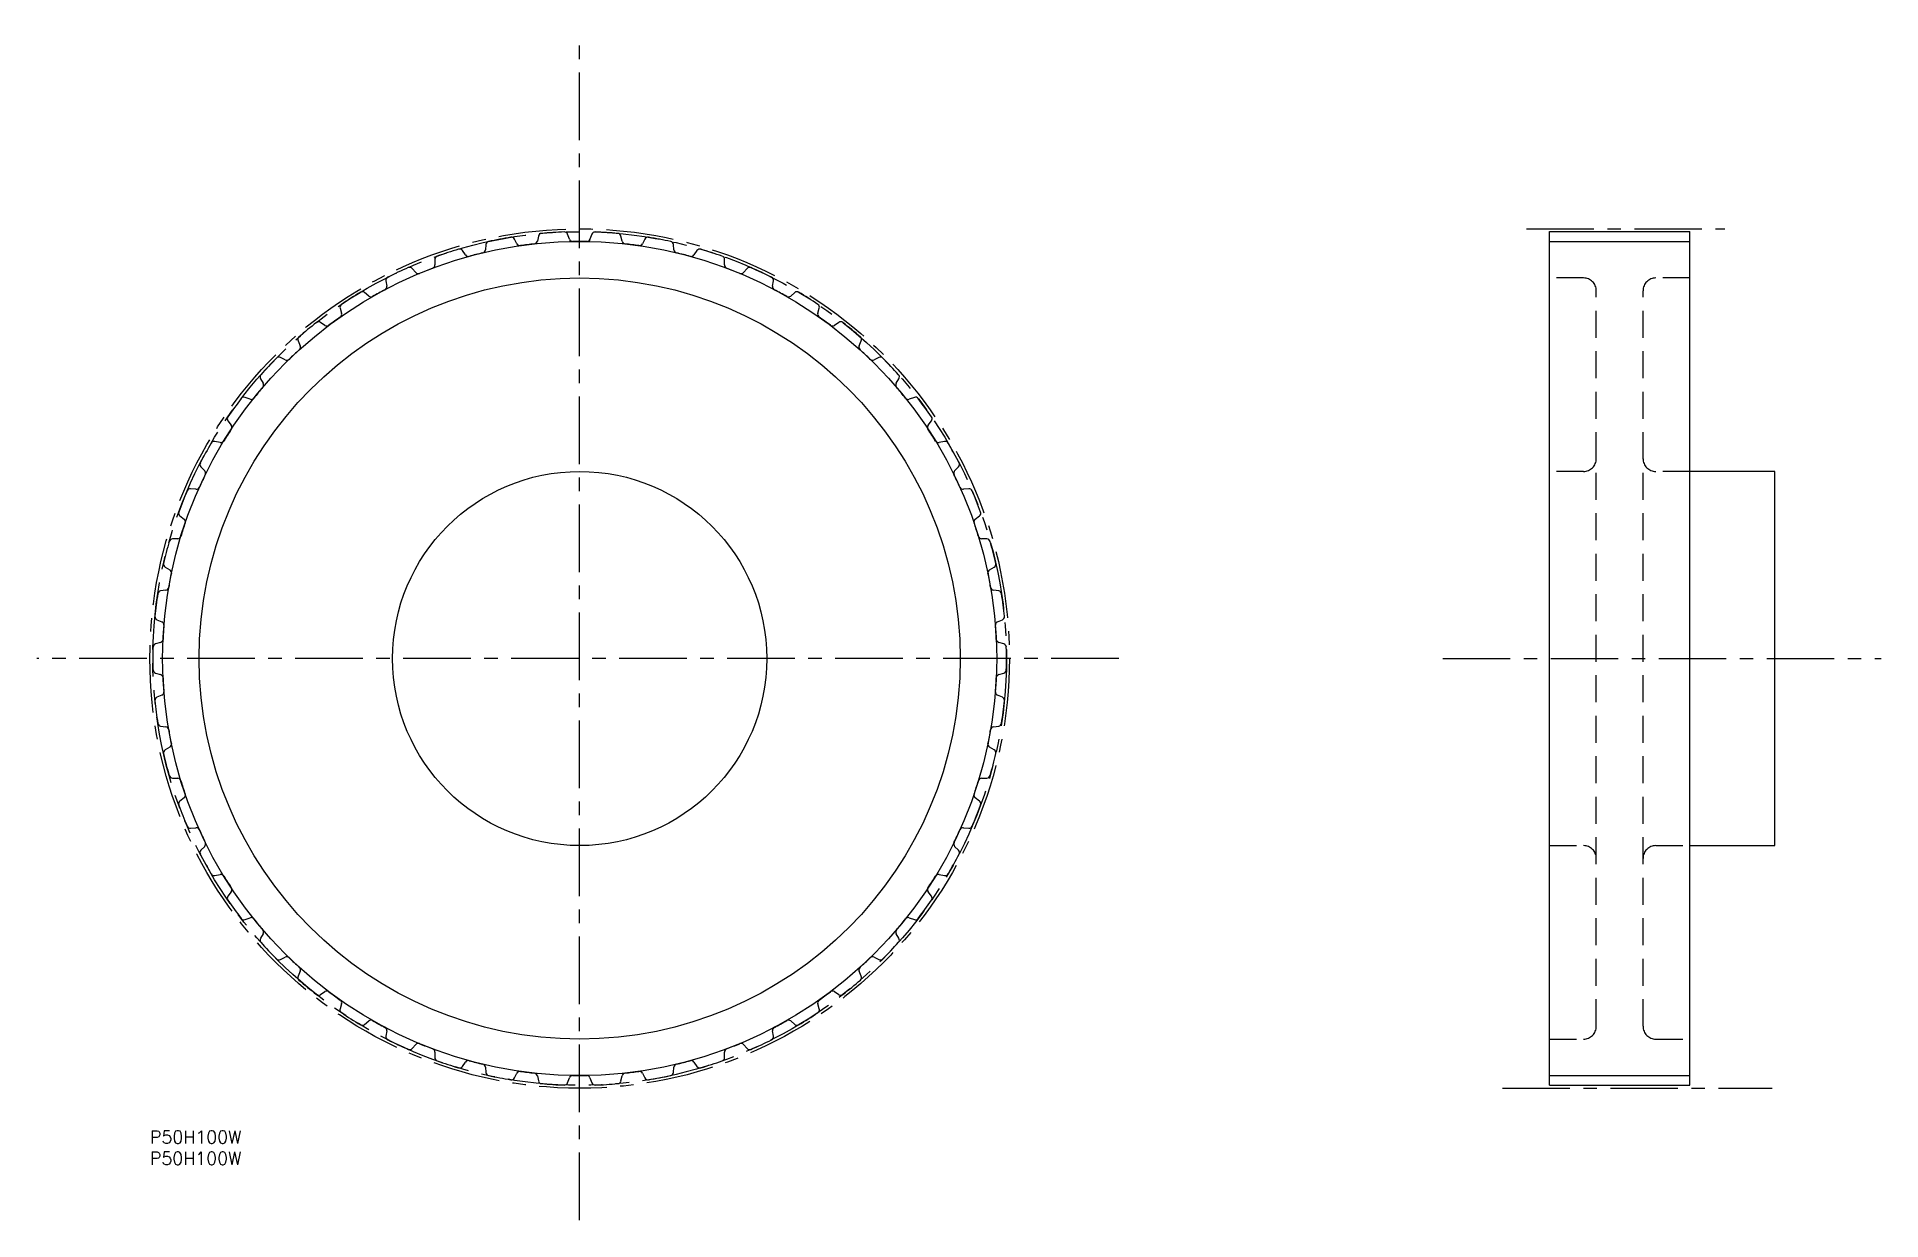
# Model space of a CAD drawing. Extents: x -27 to 407, y -21 to 257.
import ezdxf

# ---------------------------------------------------------------- set-up
doc = ezdxf.new("R2010")
doc.units = 0
doc.header["$LTSCALE"] = 0.5
for name, pattern in [('CENTER', [50.8, 31.75, -6.35, 6.35, -6.35]), ('DASHED', [19.05, 12.7, -6.35]), ('PHANTOM', [63.5, 31.75, -6.35, 6.35, -6.35, 6.35, -6.35])]:
    doc.linetypes.add(name, pattern=pattern)
for name, color, linetype in [('MSM_CENTER', 1, 'CENTER'), ('MSM_CONTINUOUS', 7, 'CONTINUOUS'), ('MSM_DASHED', 4, 'DASHED'), ('MSM_IMAGINARY', 6, 'PHANTOM'), ('MSM_NARROW', 5, 'CONTINUOUS'), ('MSM_PART_NUMBER', 7, 'CONTINUOUS')]:
    doc.layers.add(name, color=color, linetype=linetype)
doc.styles.get("Standard").update_dxf_attribs({"font": 'txt.shx', "height": 3, "bigfont": 'bigfont.shx'})

msp = doc.modelspace()

# ---------------------------------------------------------------- linework, layer by layer
at = {"layer": 'MSM_CENTER'}
for p, q in [((101.06, -21.01), (101.06, 257.26)), ((323.71, 212.13), (370.36, 212.13)), ((227.85, 111.06), (-26.59, 111.06)), ((304.04, 111.06), (407.14, 111.06)), ((318.07, 10), (381.49, 10))]:
    msp.add_line(p, q, dxfattribs=at)
msp.add_circle((101.06, 111.06), 101.06, dxfattribs=at)
at = {"layer": 'MSM_CONTINUOUS'}
for p, q in [((79.01, 208.43), (78.89, 207.17)), ((86.31, 208.59), (85.73, 209.71)), ((91.39, 210.42), (91.11, 209.19)), ((98.64, 209.67), (98.21, 210.85)), ((103.92, 210.85), (103.49, 209.67)), ((111.02, 209.19), (110.74, 210.42)), ((116.4, 209.71), (115.82, 208.59)), ((123.24, 207.17), (123.12, 208.43)), ((329.15, 10.69), (329.15, 211.45)), ((329.15, 211.45), (362.15, 211.45)), ((362.15, 10.69), (362.15, 211.45)), ((66.98, 204.9), (67.02, 203.63)), ((74.2, 205.97), (73.49, 207.01)), ((128.64, 207.01), (127.93, 205.97)), ((135.11, 203.63), (135.15, 204.9)), ((55.49, 199.88), (55.68, 198.64)), ((62.52, 201.85), (61.68, 202.8)), ((140.45, 202.8), (139.61, 201.85)), ((146.45, 198.64), (146.64, 199.88)), ((51.44, 196.3), (50.49, 197.14)), ((151.64, 197.14), (150.69, 196.3)), ((44.72, 193.47), (45.07, 192.26)), ((157.06, 192.26), (157.41, 193.47)), ((41.15, 189.41), (40.1, 190.12)), ((162.03, 190.12), (160.98, 189.41)), ((34.83, 185.76), (35.33, 184.6)), ((166.8, 184.6), (167.3, 185.76)), ((31.8, 181.29), (30.68, 181.86)), ((171.45, 181.86), (170.33, 181.29)), ((25.99, 176.87), (26.63, 175.78)), ((175.5, 175.78), (176.14, 176.87)), ((23.55, 172.05), (22.36, 172.47)), ((179.77, 172.47), (178.58, 172.05)), ((18.34, 166.94), (19.11, 165.94)), ((183.02, 165.94), (183.79, 166.94)), ((16.52, 161.85), (15.28, 162.13)), ((186.85, 162.13), (185.61, 161.85)), ((11.99, 156.13), (12.88, 155.24)), ((189.25, 155.24), (190.14, 156.13)), ((382.15, 155.06), (362.15, 155.06)), ((382.15, 67.07), (382.15, 155.06)), ((10.82, 150.86), (9.56, 150.97)), ((192.57, 150.97), (191.31, 150.86)), ((7.04, 144.61), (8.04, 143.84)), ((194.09, 143.84), (195.09, 144.61)), ((6.54, 139.23), (5.28, 139.19)), ((196.85, 139.19), (195.59, 139.23)), ((3.58, 132.57), (4.66, 131.92)), ((197.47, 131.92), (198.55, 132.57)), ((3.76, 127.16), (2.51, 126.96)), ((199.62, 126.96), (198.37, 127.16)), ((1.65, 120.18), (2.81, 119.67)), ((199.32, 119.67), (200.48, 120.18)), ((2.51, 114.84), (1.29, 114.48)), ((200.84, 114.48), (199.62, 114.84)), ((1.29, 107.65), (2.51, 107.29)), ((199.62, 107.29), (200.84, 107.65)), ((2.81, 102.46), (1.65, 101.95)), ((200.48, 101.95), (199.32, 102.46)), ((2.51, 95.17), (3.76, 94.97)), ((198.37, 94.97), (199.62, 95.17)), ((4.66, 90.21), (3.58, 89.56)), ((198.55, 89.56), (197.47, 90.21)), ((5.28, 82.94), (6.54, 82.9)), ((195.59, 82.9), (196.85, 82.94)), ((8.04, 78.29), (7.04, 77.52)), ((195.09, 77.52), (194.09, 78.29)), ((9.56, 71.16), (10.82, 71.27)), ((191.31, 71.27), (192.57, 71.16)), ((12.88, 66.89), (11.99, 66)), ((190.14, 66), (189.25, 66.89)), ((362.15, 67.07), (382.15, 67.07)), ((15.28, 60), (16.52, 60.28)), ((185.61, 60.28), (186.85, 60)), ((19.11, 56.19), (18.34, 55.19)), ((183.79, 55.19), (183.02, 56.19)), ((22.36, 49.66), (23.55, 50.08)), ((178.58, 50.08), (179.77, 49.66)), ((26.63, 46.35), (25.99, 45.26)), ((176.14, 45.26), (175.5, 46.35)), ((30.68, 40.27), (31.8, 40.84)), ((170.33, 40.84), (171.45, 40.27)), ((35.33, 37.53), (34.83, 36.37)), ((167.3, 36.37), (166.8, 37.53)), ((40.1, 32.01), (41.15, 32.72)), ((160.98, 32.72), (162.03, 32.01)), ((45.07, 29.87), (44.72, 28.66)), ((157.41, 28.66), (157.06, 29.87)), ((50.49, 24.99), (51.44, 25.83)), ((55.68, 23.49), (55.49, 22.25)), ((146.64, 22.25), (146.45, 23.49)), ((150.69, 25.83), (151.64, 24.99)), ((61.68, 19.33), (62.52, 20.28)), ((67.02, 18.5), (66.98, 17.23)), ((135.15, 17.23), (135.11, 18.5)), ((139.61, 20.28), (140.45, 19.33)), ((73.49, 15.12), (74.2, 16.16)), ((78.89, 14.96), (79.01, 13.7)), ((85.73, 12.42), (86.31, 13.54)), ((115.82, 13.54), (116.4, 12.42)), ((123.12, 13.7), (123.24, 14.96)), ((127.93, 16.16), (128.64, 15.12)), ((91.11, 12.94), (91.39, 11.71)), ((98.21, 11.28), (98.64, 12.46)), ((103.49, 12.46), (103.92, 11.28)), ((110.74, 11.71), (111.02, 12.94)), ((329.15, 10.69), (362.15, 10.69))]:
    msp.add_line(p, q, dxfattribs=at)
for radius in [89.5, 44]:
    msp.add_circle((101.06, 111.06), radius, dxfattribs=at)
for centre, radius, start, end in [((79.81, 208.35), 0.8, 102.3258, 174.4), ((101.06, 111.06), 100.38, 99.2742, 102.3258), ((85.02, 209.34), 0.8, 27.2, 99.2742), ((87.02, 208.95), 0.8, 207.2, 278.1671), ((101.06, 111.06), 98.09, 96.233, 98.167), ((90.33, 209.37), 0.8, 276.233, 347.2), ((92.17, 210.25), 0.8, 95.1258, 167.2), ((101.06, 111.06), 100.38, 92.0742, 95.1258), ((97.46, 210.58), 0.8, 20, 92.0742), ((99.4, 209.94), 0.8, 200, 270.9671), ((101.06, 111.06), 98.09, 89.033, 90.967), ((102.73, 209.94), 0.8, 269.033, 340), ((104.67, 210.58), 0.8, 87.9258, 160), ((101.06, 111.06), 100.38, 84.8742, 87.9258), ((109.96, 210.25), 0.8, 12.8, 84.8742), ((111.8, 209.37), 0.8, 192.8, 263.7671), ((101.06, 111.06), 98.09, 81.833, 83.767), ((115.11, 208.95), 0.8, 261.833, 332.8), ((117.11, 209.34), 0.8, 80.7258, 152.8), ((101.06, 111.06), 100.38, 77.6742, 80.7258), ((122.32, 208.35), 0.8, 5.6, 77.6742), ((67.78, 204.92), 0.8, 109.5258, 181.6), ((101.06, 111.06), 100.38, 106.4742, 109.5258), ((72.83, 206.56), 0.8, 34.4, 106.4742), ((74.86, 206.42), 0.8, 214.4, 285.3671), ((101.06, 111.06), 98.09, 103.433, 105.367), ((78.09, 207.25), 0.8, 283.433, 354.4), ((124.04, 207.25), 0.8, 185.6, 256.5671), ((101.06, 111.06), 98.09, 74.633, 76.567), ((127.27, 206.42), 0.8, 254.633, 325.6), ((129.3, 206.56), 0.8, 73.5258, 145.6), ((101.06, 111.06), 100.38, 70.4742, 73.5258), ((134.35, 204.92), 0.8, 358.4, 70.4742), ((56.28, 200.01), 0.8, 116.7258, 188.8), ((101.06, 111.06), 100.38, 113.6742, 116.7258), ((61.08, 202.26), 0.8, 41.6, 113.6742), ((63.11, 202.38), 0.8, 221.6, 292.5671), ((101.06, 111.06), 98.09, 110.633, 112.567), ((66.22, 203.61), 0.8, 290.633, 1.6), ((135.91, 203.61), 0.8, 178.4, 249.3671), ((101.06, 111.06), 98.09, 67.433, 69.367), ((139.02, 202.38), 0.8, 247.433, 318.4), ((141.05, 202.26), 0.8, 66.3258, 138.4), ((101.06, 111.06), 100.38, 63.2742, 66.3258), ((145.85, 200.01), 0.8, 351.2, 63.2742), ((101.06, 111.06), 100.38, 120.8742, 123.9258), ((49.97, 196.53), 0.8, 48.8, 120.8742), ((51.97, 196.91), 0.8, 228.8, 299.7671), ((101.06, 111.06), 98.09, 117.833, 119.767), ((54.89, 198.51), 0.8, 297.833, 8.8), ((147.24, 198.51), 0.8, 171.2, 242.1671), ((101.06, 111.06), 98.09, 60.233, 62.167), ((150.16, 196.91), 0.8, 240.233, 311.2), ((152.16, 196.53), 0.8, 59.1258, 131.2), ((101.06, 111.06), 100.38, 56.0742, 59.1258), ((101.06, 111.06), 98.09, 125.033, 126.967), ((45.49, 193.69), 0.8, 123.9258, 196), ((44.3, 192.04), 0.8, 305.033, 16), ((157.83, 192.04), 0.8, 164, 234.9671), ((156.64, 193.69), 0.8, 344, 56.0742), ((101.06, 111.06), 98.09, 53.033, 54.967), ((35.57, 186.08), 0.8, 131.1258, 203.2), ((101.06, 111.06), 100.38, 128.0742, 131.1258), ((39.66, 189.46), 0.8, 56, 128.0742), ((41.6, 190.08), 0.8, 236, 306.9671), ((160.53, 190.08), 0.8, 233.033, 304), ((162.47, 189.46), 0.8, 51.9258, 124), ((101.06, 111.06), 100.38, 48.8742, 51.9258), ((166.56, 186.08), 0.8, 336.8, 48.8742), ((101.06, 111.06), 98.09, 132.233, 134.167), ((34.6, 184.28), 0.8, 312.233, 23.2), ((167.53, 184.28), 0.8, 156.8, 227.7671), ((101.06, 111.06), 98.09, 45.833, 47.767), ((101.06, 111.06), 100.38, 135.2742, 138.3258), ((30.32, 181.14), 0.8, 63.2, 135.2742), ((32.16, 182), 0.8, 243.2, 314.1671), ((169.97, 182), 0.8, 225.833, 296.8), ((171.81, 181.14), 0.8, 44.7258, 116.8), ((101.06, 111.06), 100.38, 41.6742, 44.7258), ((101.06, 111.06), 98.09, 139.433, 141.367), ((26.68, 177.28), 0.8, 138.3258, 210.4), ((25.94, 175.38), 0.8, 319.433, 30.4), ((176.19, 175.38), 0.8, 149.6, 220.5671), ((101.06, 111.06), 98.09, 38.633, 40.567), ((175.45, 177.28), 0.8, 329.6, 41.6742), ((101.06, 111.06), 100.38, 142.4742, 145.5258), ((22.09, 171.72), 0.8, 70.4, 142.4742), ((23.82, 172.8), 0.8, 250.4, 321.3671), ((178.31, 172.8), 0.8, 218.633, 289.6), ((180.04, 171.72), 0.8, 37.5258, 109.6), ((101.06, 111.06), 100.38, 34.4742, 37.5258), ((101.06, 111.06), 98.09, 146.633, 148.567), ((18.97, 167.43), 0.8, 145.5258, 217.6), ((18.48, 165.45), 0.8, 326.633, 37.6), ((183.65, 165.45), 0.8, 142.4, 213.3671), ((101.06, 111.06), 98.09, 31.433, 33.367), ((183.16, 167.43), 0.8, 322.4, 34.4742), ((101.06, 111.06), 100.38, 149.6742, 152.7258), ((15.11, 161.34), 0.8, 77.6, 149.6742), ((16.69, 162.64), 0.8, 257.6, 328.5671), ((185.44, 162.64), 0.8, 211.433, 282.4), ((187.02, 161.34), 0.8, 30.3258, 102.4), ((101.06, 111.06), 100.38, 27.2742, 30.3258), ((12.56, 156.7), 0.8, 152.7258, 224.8), ((189.57, 156.7), 0.8, 315.2, 27.2742), ((101.06, 111.06), 98.09, 153.833, 155.767), ((12.31, 154.67), 0.8, 333.833, 44.8), ((189.82, 154.67), 0.8, 135.2, 206.1671), ((101.06, 111.06), 98.09, 24.233, 26.167), ((101.06, 111.06), 100.38, 156.8742, 159.9258), ((9.49, 150.18), 0.8, 84.8, 156.8742), ((10.89, 151.65), 0.8, 264.8, 335.7671), ((191.24, 151.65), 0.8, 204.233, 275.2), ((192.64, 150.18), 0.8, 23.1258, 95.2), ((101.06, 111.06), 100.38, 20.0742, 23.1258), ((7.53, 145.24), 0.8, 159.9258, 232), ((7.54, 143.21), 0.8, 341.033, 52), ((194.59, 143.21), 0.8, 128, 198.9671), ((194.6, 145.24), 0.8, 308, 20.0742), ((5.31, 138.39), 0.8, 92, 164.0742), ((6.51, 140.03), 0.8, 272, 342.9671), ((101.06, 111.06), 98.09, 161.033, 162.967), ((101.06, 111.06), 98.09, 17.033, 18.967), ((195.62, 140.03), 0.8, 197.033, 268), ((196.82, 138.39), 0.8, 15.9258, 88), ((101.06, 111.06), 100.38, 164.0742, 167.1258), ((101.06, 111.06), 100.38, 12.8742, 15.9258), ((3.99, 133.25), 0.8, 167.1258, 239.2), ((101.06, 111.06), 98.09, 168.233, 170.167), ((4.25, 131.23), 0.8, 348.233, 59.2), ((197.88, 131.23), 0.8, 120.8, 191.7671), ((101.06, 111.06), 98.09, 9.833, 11.767), ((198.14, 133.25), 0.8, 300.8, 12.8742), ((101.06, 111.06), 100.38, 171.2742, 174.3258), ((2.64, 126.17), 0.8, 99.2, 171.2742), ((3.63, 127.95), 0.8, 279.2, 350.1671), ((198.5, 127.95), 0.8, 189.833, 260.8), ((199.49, 126.17), 0.8, 8.7258, 80.8), ((101.06, 111.06), 100.38, 5.6742, 8.7258), ((1.97, 120.91), 0.8, 174.3258, 246.4), ((2.49, 118.94), 0.8, 355.433, 66.4), ((101.06, 111.06), 98.09, 175.433, 177.367), ((199.64, 118.94), 0.8, 113.6, 184.5671), ((101.06, 111.06), 98.09, 2.633, 4.567), ((200.16, 120.91), 0.8, 293.6, 5.6742), ((101.06, 111.06), 100.38, 178.4742, 181.5258), ((1.52, 113.72), 0.8, 106.4, 178.4742), ((2.28, 115.61), 0.8, 286.4, 357.3671), ((199.85, 115.61), 0.8, 182.633, 253.6), ((200.61, 113.72), 0.8, 1.5258, 73.6), ((101.06, 111.06), 100.38, 358.4742, 1.5258), ((1.52, 108.41), 0.8, 181.5258, 253.6), ((2.28, 106.52), 0.8, 2.633, 73.6), ((101.06, 111.06), 98.09, 182.633, 184.567), ((101.06, 111.06), 98.09, 355.433, 357.367), ((199.85, 106.52), 0.8, 106.4, 177.3671), ((200.61, 108.41), 0.8, 286.4, 358.4742), ((1.97, 101.22), 0.8, 113.6, 185.6742), ((101.06, 111.06), 100.38, 185.6742, 188.7258), ((2.49, 103.19), 0.8, 293.6, 4.5671), ((199.64, 103.19), 0.8, 175.433, 246.4), ((101.06, 111.06), 100.38, 351.2742, 354.3258), ((200.16, 101.22), 0.8, 354.3258, 66.4), ((2.64, 95.96), 0.8, 188.7258, 260.8), ((199.49, 95.96), 0.8, 279.2, 351.2742), ((3.63, 94.18), 0.8, 9.833, 80.8), ((101.06, 111.06), 98.09, 189.833, 191.767), ((101.06, 111.06), 98.09, 348.233, 350.167), ((198.5, 94.18), 0.8, 99.2, 170.1671), ((3.99, 88.88), 0.8, 120.8, 192.8742), ((101.06, 111.06), 100.38, 192.8742, 195.9258), ((4.25, 90.9), 0.8, 300.8, 11.7671), ((197.88, 90.9), 0.8, 168.233, 239.2), ((101.06, 111.06), 100.38, 344.0742, 347.1258), ((198.14, 88.88), 0.8, 347.1258, 59.2), ((5.31, 83.74), 0.8, 195.9258, 268), ((6.51, 82.1), 0.8, 17.033, 88), ((195.62, 82.1), 0.8, 92, 162.9671), ((196.82, 83.74), 0.8, 272, 344.0742), ((101.06, 111.06), 98.09, 197.033, 198.967), ((7.54, 78.92), 0.8, 308, 18.9671), ((194.59, 78.92), 0.8, 161.033, 232), ((101.06, 111.06), 98.09, 341.033, 342.967), ((7.53, 76.89), 0.8, 128, 200.0742), ((101.06, 111.06), 100.38, 200.0742, 203.1258), ((101.06, 111.06), 100.38, 336.8742, 339.9258), ((194.6, 76.89), 0.8, 339.9258, 52), ((9.49, 71.95), 0.8, 203.1258, 275.2), ((10.89, 70.48), 0.8, 24.233, 95.2), ((101.06, 111.06), 98.09, 204.233, 206.167), ((101.06, 111.06), 98.09, 333.833, 335.767), ((191.24, 70.48), 0.8, 84.8, 155.7671), ((192.64, 71.95), 0.8, 264.8, 336.8742), ((12.56, 65.43), 0.8, 135.2, 207.2742), ((101.06, 111.06), 100.38, 207.2742, 210.3258), ((12.31, 67.46), 0.8, 315.2, 26.1671), ((101.06, 111.06), 100.38, 329.6742, 332.7258), ((189.82, 67.46), 0.8, 153.833, 224.8), ((189.57, 65.43), 0.8, 332.7258, 44.8), ((15.11, 60.79), 0.8, 210.3258, 282.4), ((16.69, 59.49), 0.8, 31.433, 102.4), ((101.06, 111.06), 98.09, 211.433, 213.367), ((18.48, 56.68), 0.8, 322.4, 33.3671), ((183.65, 56.68), 0.8, 146.633, 217.6), ((101.06, 111.06), 98.09, 326.633, 328.567), ((185.44, 59.49), 0.8, 77.6, 148.5671), ((187.02, 60.79), 0.8, 257.6, 329.6742), ((18.97, 54.7), 0.8, 142.4, 214.4742), ((101.06, 111.06), 100.38, 214.4742, 217.5258), ((101.06, 111.06), 100.38, 322.4742, 325.5258), ((183.16, 54.7), 0.8, 325.5258, 37.6), ((22.09, 50.41), 0.8, 217.5258, 289.6), ((23.82, 49.33), 0.8, 38.633, 109.6), ((101.06, 111.06), 98.09, 218.633, 220.567), ((101.06, 111.06), 98.09, 319.433, 321.367), ((178.31, 49.33), 0.8, 70.4, 141.3671), ((180.04, 50.41), 0.8, 250.4, 322.4742), ((26.68, 44.85), 0.8, 149.6, 221.6742), ((101.06, 111.06), 100.38, 221.6742, 224.7258), ((25.94, 46.75), 0.8, 329.6, 40.5671), ((101.06, 111.06), 100.38, 315.2742, 318.3258), ((176.19, 46.75), 0.8, 139.433, 210.4), ((175.45, 44.85), 0.8, 318.3258, 30.4), ((30.32, 40.99), 0.8, 224.7258, 296.8), ((32.16, 40.13), 0.8, 45.833, 116.8), ((101.06, 111.06), 98.09, 225.833, 227.767), ((101.06, 111.06), 98.09, 312.233, 314.167), ((169.97, 40.13), 0.8, 63.2, 134.1671), ((171.81, 40.99), 0.8, 243.2, 315.2742), ((35.57, 36.05), 0.8, 156.8, 228.8742), ((101.06, 111.06), 100.38, 228.8742, 231.9258), ((34.6, 37.85), 0.8, 336.8, 47.7671), ((101.06, 111.06), 100.38, 308.0742, 311.1258), ((167.53, 37.85), 0.8, 132.233, 203.2), ((166.56, 36.05), 0.8, 311.1258, 23.2), ((39.66, 32.67), 0.8, 231.9258, 304), ((41.6, 32.05), 0.8, 53.033, 124), ((101.06, 111.06), 98.09, 233.033, 234.967), ((44.3, 30.09), 0.8, 344, 54.9671), ((157.83, 30.09), 0.8, 125.033, 196), ((101.06, 111.06), 98.09, 305.033, 306.967), ((160.53, 32.05), 0.8, 56, 126.9671), ((162.47, 32.67), 0.8, 236, 308.0742), ((45.49, 28.44), 0.8, 164, 236.0742), ((101.06, 111.06), 100.38, 236.0742, 239.1258), ((101.06, 111.06), 100.38, 300.8742, 303.9258), ((156.64, 28.44), 0.8, 303.9258, 16), ((49.97, 25.6), 0.8, 239.1258, 311.2), ((51.97, 25.22), 0.8, 60.233, 131.2), ((101.06, 111.06), 98.09, 240.233, 242.167), ((54.89, 23.62), 0.8, 351.2, 62.1671), ((56.28, 22.12), 0.8, 171.2, 243.2742), ((145.85, 22.12), 0.8, 296.7258, 8.8), ((147.24, 23.62), 0.8, 117.833, 188.8), ((101.06, 111.06), 98.09, 297.833, 299.767), ((150.16, 25.22), 0.8, 48.8, 119.7671), ((152.16, 25.6), 0.8, 228.8, 300.8742), ((101.06, 111.06), 100.38, 243.2742, 246.3258), ((61.08, 19.87), 0.8, 246.3258, 318.4), ((63.11, 19.75), 0.8, 67.433, 138.4), ((101.06, 111.06), 98.09, 247.433, 249.367), ((66.22, 18.52), 0.8, 358.4, 69.3671), ((135.91, 18.52), 0.8, 110.633, 181.6), ((101.06, 111.06), 98.09, 290.633, 292.567), ((139.02, 19.75), 0.8, 41.6, 112.5671), ((141.05, 19.87), 0.8, 221.6, 293.6742), ((101.06, 111.06), 100.38, 293.6742, 296.7258), ((67.78, 17.21), 0.8, 178.4, 250.4742), ((101.06, 111.06), 100.38, 250.4742, 253.5258), ((72.83, 15.57), 0.8, 253.5258, 325.6), ((74.86, 15.71), 0.8, 74.633, 145.6), ((101.06, 111.06), 98.09, 254.633, 256.567), ((78.09, 14.88), 0.8, 5.6, 76.5671), ((79.81, 13.78), 0.8, 185.6, 257.6742), ((87.02, 13.18), 0.8, 81.833, 152.8), ((101.06, 111.06), 98.09, 261.833, 263.767), ((90.33, 12.76), 0.8, 12.8, 83.7671), ((111.8, 12.76), 0.8, 96.233, 167.2), ((101.06, 111.06), 98.09, 276.233, 278.167), ((115.11, 13.18), 0.8, 27.2, 98.1671), ((122.32, 13.78), 0.8, 282.3258, 354.4), ((124.04, 14.88), 0.8, 103.433, 174.4), ((101.06, 111.06), 98.09, 283.433, 285.367), ((127.27, 15.71), 0.8, 34.4, 105.3671), ((129.3, 15.57), 0.8, 214.4, 286.4742), ((101.06, 111.06), 100.38, 286.4742, 289.5258), ((134.35, 17.21), 0.8, 289.5258, 1.6), ((101.06, 111.06), 100.38, 257.6742, 260.7258), ((85.02, 12.79), 0.8, 260.7258, 332.8), ((92.17, 11.88), 0.8, 192.8, 264.8742), ((101.06, 111.06), 100.38, 264.8742, 267.9258), ((97.46, 11.55), 0.8, 267.9258, 340), ((99.4, 12.19), 0.8, 89.033, 160), ((101.06, 111.06), 98.09, 269.033, 270.967), ((102.73, 12.19), 0.8, 20, 90.9671), ((104.67, 11.55), 0.8, 200, 272.0742), ((101.06, 111.06), 100.38, 272.0742, 275.1258), ((109.96, 11.88), 0.8, 275.1258, 347.2), ((117.11, 12.79), 0.8, 207.2, 279.2742), ((101.06, 111.06), 100.38, 279.2742, 282.3258)]:
    msp.add_arc(centre, radius, start, end, dxfattribs=at)
at = {"layer": 'MSM_DASHED'}
for p, q in [((337.15, 200.57), (329.15, 200.57)), ((362.15, 200.57), (354.15, 200.57)), ((340.15, 24.56), (340.15, 197.56)), ((351.15, 24.56), (351.15, 197.56)), ((337.15, 155.06), (329.15, 155.06)), ((362.15, 155.06), (354.15, 155.06)), ((329.15, 67.07), (337.15, 67.07)), ((354.15, 67.07), (362.15, 67.07)), ((329.15, 21.56), (337.15, 21.56)), ((354.15, 21.56), (362.15, 21.56))]:
    msp.add_line(p, q, dxfattribs=at)
for centre, start, end in [((337.15, 197.56), 0, 90), ((354.15, 197.56), 90, 180), ((337.15, 158.06), 270, 0), ((354.15, 158.06), 180, 270), ((337.15, 64.06), 0, 90), ((354.15, 64.06), 90, 180), ((337.15, 24.56), 270, 0), ((354.15, 24.56), 180, 270)]:
    msp.add_arc(centre, 3, start, end, dxfattribs=at)
at = {"layer": 'MSM_IMAGINARY'}
msp.add_circle((101.06, 111.06), 100.38, dxfattribs=at)
at = {"layer": 'MSM_NARROW'}
for p, q in [((98.64, 209.67), (98.84, 209.13)), ((103.49, 209.67), (103.29, 209.13)), ((329.15, 209.15), (362.15, 209.15)), ((329.15, 12.97), (362.15, 12.97))]:
    msp.add_line(p, q, dxfattribs=at)
msp.add_circle((101.06, 111.06), 98.09, dxfattribs=at)

# ---------------------------------------------------------------- texts
at = {"layer": 'MSM_PART_NUMBER'}
for p in [(0, -2.99), (-0.01, -7.99)]:
    msp.add_text('P50H100W', height=3, dxfattribs=at).set_placement(p)

doc.saveas('drawing.dxf')
